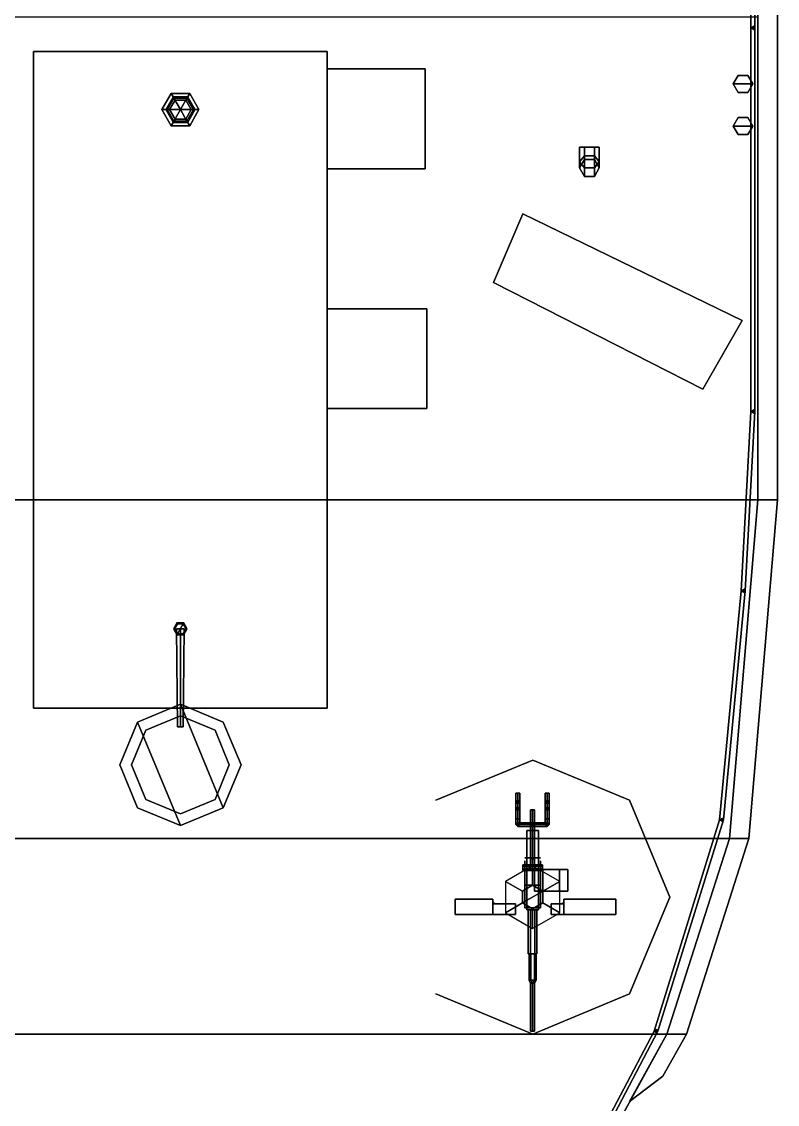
# Model space of a CAD drawing. Header units: millimetres. Extents: x -6.1 to 6.1, y -28.6 to 41.9.
# Drawn here: x -1.62 to 6.1, y -23.01 to -11.95 of the extents above; entities that cross this region are included whole.
import ezdxf

# ---------------------------------------------------------------- set-up
doc = ezdxf.new("R2010")
doc.units = ezdxf.units.MM
for name, color, linetype in [('gun', 1, 'Continuous'), ('railings', 6, 'Continuous'), ('sleeve', 5, 'Continuous'), ('turret', 2, 'Continuous')]:
    doc.layers.add(name, color=color, linetype=linetype)

msp = doc.modelspace()

# ---------------------------------------------------------------- linework, layer by layer
for points in [[(-5.9, 13.21, -1.2), (5.9, 13.21, -1.2), (5.9, -16.83, -1.2), (-5.9, -16.83, -1.2)], [(6.1, 13.21, 0.24), (6.1, -16.83, 0.24), (5.9, -16.83, 0.24), (5.9, 13.21, 0.24)], [(5.9, 13.21, 0.55), (5.9, -16.83, 0.55), (6.1, -16.83, 0.55), (6.1, 13.21, 0.55)], [(6.1, -16.83, 0.55), (6.1, -16.83, 0.24), (6.1, 13.21, 0.24), (6.1, 13.21, 0.55)], [(5.9, -11.9, 1.48), (-5.9, -11.9, 1.48), (-5.9, -16.83, 1.48), (5.9, -16.83, 1.48)], [(5.9, -16.83, -1.2), (5.9, -11.9, -1.2), (5.9, -11.9, 1.48), (5.9, -16.83, 1.48)], [(-1.5, -12.25, 3.53), (-1.5, -12.25, 1.48), (-1.5, -18.96, 1.48), (-1.5, -18.96, 3.53)], [(1.5, -12.25, 3.53), (1.5, -12.25, 1.48), (-1.5, -12.25, 1.48), (-1.5, -12.25, 3.53)], [(1.5, -18.96, 3.53), (1.5, -12.25, 3.53), (-1.5, -12.25, 3.53), (-1.5, -18.96, 3.53)], [(-1.5, -14.61, 4.96), (-1.5, -12.25, 4.96), (-1.5, -12.25, 3.53), (-1.5, -14.61, 3.53)], [(-1.5, -14.61, 3.53), (-1.5, -12.25, 3.53), (-1.5, -12.25, 4.96), (-1.5, -14.61, 4.96)], [(1.5, -12.25, 4.96), (-1.5, -12.25, 4.96), (-1.5, -12.25, 3.53), (1.5, -12.25, 3.53)], [(1.5, -12.25, 3.53), (-1.5, -12.25, 3.53), (-1.5, -12.25, 4.96), (1.5, -12.25, 4.96)], [(1.5, -18.96, 1.48), (1.5, -12.25, 1.48), (1.5, -12.25, 3.53), (1.5, -18.96, 3.53)], [(1.5, -14.61, 3.53), (1.5, -12.25, 3.53), (1.5, -12.25, 4.96), (1.5, -14.61, 4.96)], [(1.5, -14.61, 4.96), (1.5, -12.25, 4.96), (1.5, -12.25, 3.53), (1.5, -14.61, 3.53)], [(2.5, -12.43, 2.48), (2.5, -12.43, 1.48), (1.5, -12.43, 1.48), (1.5, -12.43, 2.48)], [(2.5, -13.45, 2.48), (2.5, -12.43, 2.48), (1.5, -12.43, 2.48), (1.5, -13.45, 2.48)], [(2.5, -13.45, 1.48), (2.5, -12.43, 1.48), (2.5, -12.43, 2.48), (2.5, -13.45, 2.48)], [(5.7, -12.497, 1.48), (5.65, -12.583, 1.48), (5.65, -12.583, 1.87), (5.7, -12.497, 1.87)], [(5.65, -12.583, 1.87), (5.85, -12.583, 1.87), (5.8, -12.497, 1.87), (5.7, -12.497, 1.87)], [(5.8, -12.497, 1.48), (5.7, -12.497, 1.48), (5.7, -12.497, 1.87), (5.8, -12.497, 1.87)], [(5.85, -12.583, 1.48), (5.8, -12.497, 1.48), (5.8, -12.497, 1.87), (5.85, -12.583, 1.87)], [(5.65, -12.583, 1.48), (5.7, -12.67, 1.48), (5.7, -12.67, 1.87), (5.65, -12.583, 1.87)], [(5.7, -12.67, 1.87), (5.8, -12.67, 1.87), (5.85, -12.583, 1.87), (5.65, -12.583, 1.87)], [(5.8, -12.67, 1.48), (5.85, -12.583, 1.48), (5.85, -12.583, 1.87), (5.8, -12.67, 1.87)], [(-0.055, -12.75, 4.22), (-0.11, -12.845, 4.22), (-0.19, -12.845, 4.49), (-0.095, -12.681, 4.49)], [(-0.067, -12.729, 4.52), (-0.095, -12.681, 4.49), (-0.19, -12.845, 4.49), (-0.134, -12.845, 4.52)], [(-0.075, -12.716, 3.53), (-0.15, -12.845, 3.53), (-0.11, -12.845, 4.22), (-0.055, -12.75, 4.22)], [(0.055, -12.75, 4.22), (-0.055, -12.75, 4.22), (-0.095, -12.681, 4.49), (0.095, -12.681, 4.49)], [(0.067, -12.729, 4.52), (0.095, -12.681, 4.49), (-0.095, -12.681, 4.49), (-0.067, -12.729, 4.52)], [(0.075, -12.716, 3.53), (-0.075, -12.716, 3.53), (-0.055, -12.75, 4.22), (0.055, -12.75, 4.22)], [(0.11, -12.845, 4.22), (0.055, -12.75, 4.22), (0.095, -12.681, 4.49), (0.19, -12.845, 4.49)], [(0.15, -12.845, 3.53), (0.075, -12.716, 3.53), (0.055, -12.75, 4.22), (0.11, -12.845, 4.22)], [(0.134, -12.845, 4.52), (0.19, -12.845, 4.49), (0.095, -12.681, 4.49), (0.067, -12.729, 4.52)], [(5.7, -12.67, 1.48), (5.8, -12.67, 1.48), (5.8, -12.67, 1.87), (5.7, -12.67, 1.87)], [(0, -12.845, 4.54), (-0.067, -12.729, 4.52), (-0.134, -12.845, 4.52), (0, -12.845, 4.54)], [(0, -12.845, 4.54), (0.067, -12.729, 4.52), (-0.067, -12.729, 4.52), (0, -12.845, 4.54)], [(0, -12.845, 4.54), (0.134, -12.845, 4.52), (0.067, -12.729, 4.52), (0, -12.845, 4.54)], [(-0.11, -12.845, 4.22), (-0.055, -12.941, 4.22), (-0.095, -13.01, 4.49), (-0.19, -12.845, 4.49)], [(-0.134, -12.845, 4.52), (-0.19, -12.845, 4.49), (-0.095, -13.01, 4.49), (-0.067, -12.962, 4.52)], [(-0.15, -12.845, 3.53), (-0.075, -12.975, 3.53), (-0.055, -12.941, 4.22), (-0.11, -12.845, 4.22)], [(0, -12.845, 4.54), (-0.134, -12.845, 4.52), (-0.067, -12.962, 4.52), (0, -12.845, 4.54)], [(-0.055, -12.941, 4.22), (0.055, -12.941, 4.22), (0.095, -13.01, 4.49), (-0.095, -13.01, 4.49)], [(-0.075, -12.975, 3.53), (0.075, -12.975, 3.53), (0.055, -12.941, 4.22), (-0.055, -12.941, 4.22)], [(0, -12.845, 4.54), (-0.067, -12.962, 4.52), (0.067, -12.962, 4.52), (0, -12.845, 4.54)], [(0, -12.845, 4.54), (0.067, -12.962, 4.52), (0.134, -12.845, 4.52), (0, -12.845, 4.54)], [(0.075, -12.975, 3.53), (0.15, -12.845, 3.53), (0.11, -12.845, 4.22), (0.055, -12.941, 4.22)], [(0.055, -12.941, 4.22), (0.11, -12.845, 4.22), (0.19, -12.845, 4.49), (0.095, -13.01, 4.49)], [(0.067, -12.962, 4.52), (0.095, -13.01, 4.49), (0.19, -12.845, 4.49), (0.134, -12.845, 4.52)], [(5.7, -12.927, 1.48), (5.65, -13.013, 1.48), (5.65, -13.013, 1.87), (5.7, -12.927, 1.87)], [(5.65, -13.013, 1.87), (5.85, -13.013, 1.87), (5.8, -12.927, 1.87), (5.7, -12.927, 1.87)], [(5.8, -12.927, 1.48), (5.7, -12.927, 1.48), (5.7, -12.927, 1.87), (5.8, -12.927, 1.87)], [(5.85, -13.013, 1.48), (5.8, -12.927, 1.48), (5.8, -12.927, 1.87), (5.85, -13.013, 1.87)], [(-0.067, -12.962, 4.52), (-0.095, -13.01, 4.49), (0.095, -13.01, 4.49), (0.067, -12.962, 4.52)], [(5.65, -13.013, 1.48), (5.7, -13.1, 1.48), (5.7, -13.1, 1.87), (5.65, -13.013, 1.87)], [(5.7, -13.1, 1.87), (5.8, -13.1, 1.87), (5.85, -13.013, 1.87), (5.65, -13.013, 1.87)], [(5.8, -13.1, 1.48), (5.85, -13.013, 1.48), (5.85, -13.013, 1.87), (5.8, -13.1, 1.87)], [(5.7, -13.1, 1.48), (5.8, -13.1, 1.48), (5.8, -13.1, 1.87), (5.7, -13.1, 1.87)], [(4.13, -13.317, 2.567), (4.08, -13.378, 2.628), (4.08, -13.23, 2.69), (4.13, -13.23, 2.603)], [(4.08, -13.378, 2.628), (4.13, -13.44, 2.69), (4.13, -13.23, 2.777), (4.08, -13.23, 2.69)], [(4.08, -13.23, 2.69), (4.13, -13.23, 2.777), (4.23, -13.23, 2.777), (4.13, -13.23, 2.603)], [(4.23, -13.317, 2.567), (4.13, -13.317, 2.567), (4.13, -13.23, 2.603), (4.23, -13.23, 2.603)], [(4.13, -13.44, 2.69), (4.23, -13.44, 2.69), (4.23, -13.23, 2.777), (4.13, -13.23, 2.777)], [(4.13, -13.23, 2.603), (4.23, -13.23, 2.777), (4.28, -13.23, 2.69), (4.23, -13.23, 2.603)], [(4.28, -13.378, 2.628), (4.23, -13.317, 2.567), (4.23, -13.23, 2.603), (4.28, -13.23, 2.69)], [(4.23, -13.44, 2.69), (4.28, -13.378, 2.628), (4.28, -13.23, 2.69), (4.23, -13.23, 2.777)], [(4.13, -13.353, 2.48), (4.08, -13.44, 2.48), (4.08, -13.378, 2.628), (4.13, -13.317, 2.567)], [(4.13, -13.353, 1.48), (4.08, -13.44, 1.48), (4.08, -13.44, 2.48), (4.13, -13.353, 2.48)], [(4.08, -13.44, 2.48), (4.13, -13.527, 2.48), (4.13, -13.44, 2.69), (4.08, -13.378, 2.628)], [(4.23, -13.353, 2.48), (4.13, -13.353, 2.48), (4.13, -13.317, 2.567), (4.23, -13.317, 2.567)], [(4.23, -13.353, 1.48), (4.13, -13.353, 1.48), (4.13, -13.353, 2.48), (4.23, -13.353, 2.48)], [(4.28, -13.44, 2.48), (4.23, -13.353, 2.48), (4.23, -13.317, 2.567), (4.28, -13.378, 2.628)], [(4.28, -13.44, 1.48), (4.23, -13.353, 1.48), (4.23, -13.353, 2.48), (4.28, -13.44, 2.48)], [(4.23, -13.527, 2.48), (4.28, -13.44, 2.48), (4.28, -13.378, 2.628), (4.23, -13.44, 2.69)], [(1.5, -13.45, 2.48), (1.5, -13.45, 1.48), (2.5, -13.45, 1.48), (2.5, -13.45, 2.48)], [(4.08, -13.44, 1.48), (4.13, -13.527, 1.48), (4.13, -13.527, 2.48), (4.08, -13.44, 2.48)], [(4.13, -13.527, 2.48), (4.23, -13.527, 2.48), (4.23, -13.44, 2.69), (4.13, -13.44, 2.69)], [(4.23, -13.527, 1.48), (4.28, -13.44, 1.48), (4.28, -13.44, 2.48), (4.23, -13.527, 2.48)], [(4.13, -13.527, 1.48), (4.23, -13.527, 1.48), (4.23, -13.527, 2.48), (4.13, -13.527, 2.48)], [(3.5, -13.91, 2.48), (3.5, -13.91, 1.48), (3.2, -14.61, 1.48), (3.2, -14.61, 2.48)], [(5.34, -15.7, 2.48), (5.74, -15, 2.48), (3.5, -13.91, 2.48), (3.2, -14.61, 2.48)], [(5.74, -15, 2.48), (5.74, -15, 1.48), (3.5, -13.91, 1.48), (3.5, -13.91, 2.48)], [(3.2, -14.61, 2.48), (3.2, -14.61, 1.48), (5.34, -15.7, 1.48), (5.34, -15.7, 2.48)], [(2.52, -15.9, 1.48), (2.52, -14.88, 1.48), (1.5, -14.88, 3.53), (1.5, -15.9, 3.53)], [(1.5, -15.9, 3.53), (1.5, -14.88, 3.53), (2.52, -14.88, 1.48), (2.52, -15.9, 1.48)], [(5.34, -15.7, 1.48), (5.74, -15, 1.48), (5.74, -15, 2.48), (5.34, -15.7, 2.48)], [(5.9, -16.83, 1.48), (-5.9, -16.83, 1.48), (-5.61, -20.29, 1.48), (5.61, -20.29, 1.48)], [(-5.61, -20.29, -1.2), (-5.9, -16.83, -1.2), (5.9, -16.83, -1.2), (5.61, -20.29, -1.2)], [(5.61, -20.29, -1.2), (5.9, -16.83, -1.2), (5.9, -16.83, 1.48), (5.61, -20.29, 1.48)], [(5.9, -16.83, 0.55), (5.61, -20.29, 0.55), (5.81, -20.29, 0.55), (6.1, -16.83, 0.55)], [(6.1, -16.83, 0.24), (5.81, -20.29, 0.24), (5.61, -20.29, 0.24), (5.9, -16.83, 0.24)], [(5.81, -20.29, 0.55), (5.81, -20.29, 0.24), (6.1, -16.83, 0.24), (6.1, -16.83, 0.55)], [(-0.035, -18.089, 3.53), (-0.07, -18.15, 3.53), (-0.06, -18.15, 9.65), (-0.03, -18.098, 9.65)], [(-0.03, -18.202, 9.65), (0.03, -18.098, 9.65), (-0.03, -18.098, 9.65), (-0.06, -18.15, 9.65)], [(0.035, -18.089, 3.53), (-0.035, -18.089, 3.53), (-0.03, -18.098, 9.65), (0.03, -18.098, 9.65)], [(0.03, -18.202, 9.65), (0.06, -18.15, 9.65), (0.03, -18.098, 9.65), (-0.03, -18.202, 9.65)], [(0.07, -18.15, 3.53), (0.035, -18.089, 3.53), (0.03, -18.098, 9.65), (0.06, -18.15, 9.65)], [(-0.07, -18.15, 3.53), (-0.035, -18.211, 3.53), (-0.03, -18.202, 9.65), (-0.06, -18.15, 9.65)], [(-0.04, -18.15, 6.67), (0, -18.15, 6.63), (0, -19.15, 6.8), (-0.03, -19.15, 6.83)], [(0, -18.15, 6.71), (-0.04, -18.15, 6.67), (-0.03, -19.15, 6.83), (0, -19.15, 6.86)], [(-0.035, -18.211, 3.53), (0.035, -18.211, 3.53), (0.03, -18.202, 9.65), (-0.03, -18.202, 9.65)], [(0, -18.15, 6.63), (0.04, -18.15, 6.67), (0.03, -19.15, 6.83), (0, -19.15, 6.8)], [(0.04, -18.15, 6.67), (0, -18.15, 6.71), (0, -19.15, 6.86), (0.03, -19.15, 6.83)], [(0.035, -18.211, 3.53), (0.07, -18.15, 3.53), (0.06, -18.15, 9.65), (0.03, -18.202, 9.65)], [(-1.5, -18.96, 3.53), (-1.5, -18.96, 1.48), (1.5, -18.96, 1.48), (1.5, -18.96, 3.53)], [(0, -18.92, 5.33), (-0.438, -19.102, 5.33), (-0.438, -19.102, 5.43), (0, -18.92, 5.43)], [(0.438, -19.978, 5.43), (0, -18.92, 5.43), (-0.438, -19.102, 5.43), (0, -20.16, 5.43)], [(0, -18.92, 5.33), (0.438, -19.978, 5.33), (0, -20.16, 5.33), (-0.438, -19.102, 5.33)], [(0.438, -19.102, 5.33), (0, -18.92, 5.33), (0, -18.92, 5.43), (0.438, -19.102, 5.43)], [(0.62, -19.54, 5.43), (0.438, -19.102, 5.43), (0, -18.92, 5.43), (0.438, -19.978, 5.43)], [(0.438, -19.102, 5.33), (0.62, -19.54, 5.33), (0.438, -19.978, 5.33), (0, -18.92, 5.33)], [(-0.438, -19.102, 5.33), (-0.62, -19.54, 5.33), (-0.62, -19.54, 5.43), (-0.438, -19.102, 5.43)], [(0, -20.16, 5.43), (-0.438, -19.102, 5.43), (-0.62, -19.54, 5.43), (-0.438, -19.978, 5.43)], [(-0.438, -19.102, 5.33), (0, -20.16, 5.33), (-0.438, -19.978, 5.33), (-0.62, -19.54, 5.33)], [(0, -19.04, 1.48), (-0.354, -19.186, 1.48), (-0.354, -19.186, 5.33), (0, -19.04, 5.33)], [(0.354, -19.186, 1.48), (0, -19.04, 1.48), (0, -19.04, 5.33), (0.354, -19.186, 5.33)], [(0.62, -19.54, 5.33), (0.438, -19.102, 5.33), (0.438, -19.102, 5.43), (0.62, -19.54, 5.43)], [(-0.354, -19.186, 1.48), (-0.5, -19.54, 1.48), (-0.5, -19.54, 5.33), (-0.354, -19.186, 5.33)], [(0.03, -19.15, 6.83), (0, -19.15, 6.86), (-0.03, -19.15, 6.83), (0, -19.15, 6.8)], [(0.5, -19.54, 1.48), (0.354, -19.186, 1.48), (0.354, -19.186, 5.33), (0.5, -19.54, 5.33)], [(-0.62, -19.54, 5.33), (-0.438, -19.978, 5.33), (-0.438, -19.978, 5.43), (-0.62, -19.54, 5.43)], [(-0.5, -19.54, 1.48), (-0.354, -19.894, 1.48), (-0.354, -19.894, 5.33), (-0.5, -19.54, 5.33)], [(0.354, -19.894, 1.48), (0.5, -19.54, 1.48), (0.5, -19.54, 5.33), (0.354, -19.894, 5.33)], [(0.438, -19.978, 5.33), (0.62, -19.54, 5.33), (0.62, -19.54, 5.43), (0.438, -19.978, 5.43)], [(3.6, -19.49, 1.48), (2.61, -19.9, 1.48), (2.61, -19.9, 2.48), (3.6, -19.49, 2.48)], [(2.61, -19.9, 1.48), (3.6, -19.49, 1.48), (3.6, -19.49, 2.48), (2.61, -19.9, 2.48)], [(4.59, -19.9, 1.48), (3.6, -19.49, 1.48), (3.6, -19.49, 2.48), (4.59, -19.9, 2.48)], [(3.6, -19.49, 1.48), (4.59, -19.9, 1.48), (4.59, -19.9, 2.48), (3.6, -19.49, 2.48)], [(-0.354, -19.894, 1.48), (0, -20.04, 1.48), (0, -20.04, 5.33), (-0.354, -19.894, 5.33)], [(0, -20.04, 1.48), (0.354, -19.894, 1.48), (0.354, -19.894, 5.33), (0, -20.04, 5.33)], [(5, -20.89, 1.48), (4.59, -19.9, 1.48), (4.59, -19.9, 2.48), (5, -20.89, 2.48)], [(4.59, -19.9, 1.48), (5, -20.89, 1.48), (5, -20.89, 2.48), (4.59, -19.9, 2.48)], [(-0.438, -19.978, 5.33), (0, -20.16, 5.33), (0, -20.16, 5.43), (-0.438, -19.978, 5.43)], [(0, -20.16, 5.33), (0.438, -19.978, 5.33), (0.438, -19.978, 5.43), (0, -20.16, 5.43)], [(5.61, -20.29, 1.48), (-5.61, -20.29, 1.48), (-4.97, -22.29, 1.48), (4.97, -22.29, 1.48)], [(-4.97, -22.29, -1.2), (-5.61, -20.29, -1.2), (5.61, -20.29, -1.2), (4.97, -22.29, -1.2)], [(4.97, -22.29, -1.2), (5.61, -20.29, -1.2), (5.61, -20.29, 1.48), (4.97, -22.29, 1.48)], [(5.61, -20.29, 0.55), (4.97, -22.29, 0.55), (5.17, -22.29, 0.55), (5.81, -20.29, 0.55)], [(5.81, -20.29, 0.24), (5.17, -22.29, 0.24), (4.97, -22.29, 0.24), (5.61, -20.29, 0.24)], [(5.17, -22.29, 0.55), (5.17, -22.29, 0.24), (5.81, -20.29, 0.24), (5.81, -20.29, 0.55)], [(3.495, -20.83, 2.48), (3.599, -20.77, 2.48), (3.599, -20.57, 1.48), (3.322, -20.73, 1.48)], [(3.599, -20.77, 2.48), (3.703, -20.83, 2.48), (3.876, -20.73, 1.48), (3.599, -20.57, 1.48)], [(3.495, -20.95, 2.48), (3.495, -20.83, 2.48), (3.322, -20.73, 1.48), (3.322, -21.05, 1.48)], [(3.703, -20.83, 2.48), (3.703, -20.95, 2.48), (3.876, -21.05, 1.48), (3.876, -20.73, 1.48)], [(4.59, -21.88, 1.48), (5, -20.89, 1.48), (5, -20.89, 2.48), (4.59, -21.88, 2.48)], [(5, -20.89, 1.48), (4.59, -21.88, 1.48), (4.59, -21.88, 2.48), (5, -20.89, 2.48)], [(3.599, -21.01, 2.48), (3.495, -20.95, 2.48), (3.322, -21.05, 1.48), (3.599, -21.21, 1.48)], [(3.703, -20.95, 2.48), (3.599, -21.01, 2.48), (3.599, -21.21, 1.48), (3.876, -21.05, 1.48)], [(2.61, -21.88, 1.48), (3.6, -22.29, 1.48), (3.6, -22.29, 2.48), (2.61, -21.88, 2.48)], [(3.6, -22.29, 1.48), (2.61, -21.88, 1.48), (2.61, -21.88, 2.48), (3.6, -22.29, 2.48)], [(3.6, -22.29, 1.48), (4.59, -21.88, 1.48), (4.59, -21.88, 2.48), (3.6, -22.29, 2.48)], [(4.59, -21.88, 1.48), (3.6, -22.29, 1.48), (3.6, -22.29, 2.48), (4.59, -21.88, 2.48)], [(4.97, -22.29, 1.48), (-4.97, -22.29, 1.48), (-2.05, -27.61, 1.48), (2.05, -27.61, 1.48)], [(-2.05, -27.61, -1.2), (-4.97, -22.29, -1.2), (4.97, -22.29, -1.2), (2.05, -27.61, -1.2)], [(2.05, -27.61, -1.2), (4.97, -22.29, -1.2), (4.97, -22.29, 1.48), (2.05, -27.61, 1.48)], [(5.17, -22.29, 0.24), (4.93, -22.72, 0.24), (4.59, -22.98, 0.24), (4.97, -22.29, 0.24)], [(4.97, -22.29, 0.55), (4.59, -22.98, 0.55), (4.93, -22.72, 0.55), (5.17, -22.29, 0.55)], [(4.93, -22.72, 0.55), (4.93, -22.72, 0.24), (5.17, -22.29, 0.24), (5.17, -22.29, 0.55)], [(4.59, -22.98, 0.55), (4.59, -22.98, 0.24), (4.93, -22.72, 0.24), (4.93, -22.72, 0.55)]]:
    msp.add_3dface(points)
at = {"layer": 'gun'}
for points in [[(3.599, -22.26, 2.69), (3.579, -22.26, 2.71), (3.579, -21.77, 2.71), (3.599, -21.77, 2.69)], [(3.579, -22.26, 2.71), (3.599, -22.26, 2.73), (3.599, -21.77, 2.73), (3.579, -21.77, 2.71)], [(3.619, -22.26, 2.71), (3.599, -22.26, 2.69), (3.599, -21.77, 2.69), (3.619, -21.77, 2.71)], [(3.599, -22.26, 2.73), (3.619, -22.26, 2.71), (3.619, -21.77, 2.71), (3.599, -21.77, 2.73)], [(3.579, -22.26, 2.71), (3.599, -22.26, 2.69), (3.619, -22.26, 2.71), (3.599, -22.26, 2.73)]]:
    msp.add_3dface(points, dxfattribs=at)
at = {"layer": 'railings'}
for points in [[(5.83, -12.01, 2.52), (5.83, -9.42, 1.68), (5.87, -9.42, 1.68), (5.87, -12.01, 2.52)], [(5.87, -12.01, 2.52), (5.87, -9.42, 1.68), (5.83, -9.42, 1.68), (5.83, -12.01, 2.52)], [(5.86, -11.993, 1.48), (5.83, -12.01, 1.48), (5.83, -12.01, 2.52), (5.86, -11.993, 2.52)], [(5.83, -12.01, 1.48), (5.86, -12.027, 1.48), (5.86, -12.027, 2.52), (5.83, -12.01, 2.52)], [(5.87, -15.93, 2.52), (5.87, -12.01, 2.52), (5.83, -12.01, 2.52), (5.83, -15.93, 2.52)], [(5.83, -15.93, 2.52), (5.83, -12.01, 2.52), (5.87, -12.01, 2.52), (5.87, -15.93, 2.52)], [(5.86, -12.027, 1.48), (5.86, -11.993, 1.48), (5.86, -11.993, 2.52), (5.86, -12.027, 2.52)], [(5.86, -15.913, 1.48), (5.83, -15.93, 1.48), (5.83, -15.93, 2.52), (5.86, -15.913, 2.52)], [(5.86, -15.947, 1.48), (5.86, -15.913, 1.48), (5.86, -15.913, 2.52), (5.86, -15.947, 2.52)], [(5.77, -17.76, 2.52), (5.87, -15.93, 2.52), (5.83, -15.93, 2.52), (5.73, -17.76, 2.52)], [(5.73, -17.76, 2.52), (5.83, -15.93, 2.52), (5.87, -15.93, 2.52), (5.77, -17.76, 2.52)], [(5.83, -15.93, 1.48), (5.86, -15.947, 1.48), (5.86, -15.947, 2.52), (5.83, -15.93, 2.52)], [(5.51, -20.1, 2.52), (5.73, -17.76, 2.52), (5.77, -17.76, 2.52), (5.55, -20.1, 2.52)], [(5.55, -20.1, 2.52), (5.77, -17.76, 2.52), (5.73, -17.76, 2.52), (5.51, -20.1, 2.52)], [(5.76, -17.743, 1.48), (5.73, -17.76, 1.48), (5.73, -17.76, 2.52), (5.76, -17.743, 2.52)], [(5.73, -17.76, 1.48), (5.76, -17.777, 1.48), (5.76, -17.777, 2.52), (5.73, -17.76, 2.52)], [(5.76, -17.777, 1.48), (5.76, -17.743, 1.48), (5.76, -17.743, 2.52), (5.76, -17.777, 2.52)], [(4.88, -22.26, 2.52), (5.55, -20.1, 2.52), (5.51, -20.1, 2.52), (4.84, -22.26, 2.52)], [(4.84, -22.26, 2.52), (5.51, -20.1, 2.52), (5.55, -20.1, 2.52), (4.88, -22.26, 2.52)], [(5.54, -20.083, 1.48), (5.51, -20.1, 1.48), (5.51, -20.1, 2.52), (5.54, -20.083, 2.52)], [(5.51, -20.1, 1.48), (5.54, -20.117, 1.48), (5.54, -20.117, 2.52), (5.51, -20.1, 2.52)], [(5.54, -20.117, 1.48), (5.54, -20.083, 1.48), (5.54, -20.083, 2.52), (5.54, -20.117, 2.52)], [(3.81, -24.22, 2.52), (4.84, -22.26, 2.52), (4.88, -22.26, 2.52), (3.85, -24.22, 2.52)], [(3.85, -24.22, 2.52), (4.88, -22.26, 2.52), (4.84, -22.26, 2.52), (3.81, -24.22, 2.52)], [(4.87, -22.243, 1.48), (4.84, -22.26, 1.48), (4.84, -22.26, 2.52), (4.87, -22.243, 2.52)], [(4.84, -22.26, 1.48), (4.87, -22.277, 1.48), (4.87, -22.277, 2.52), (4.84, -22.26, 2.52)], [(4.87, -22.277, 1.48), (4.87, -22.243, 1.48), (4.87, -22.243, 2.52), (4.87, -22.277, 2.52)]]:
    msp.add_3dface(points, dxfattribs=at)
at = {"layer": 'sleeve'}
for points in [[(3.449, -19.83, 2.96), (3.429, -19.83, 2.98), (3.449, -19.83, 3), (3.469, -19.83, 2.98)], [(3.449, -19.83, 3), (3.429, -19.83, 2.98), (3.429, -19.92, 2.98), (3.449, -19.94, 3)], [(3.429, -19.83, 2.98), (3.449, -19.83, 2.96), (3.449, -19.9, 2.96), (3.429, -19.92, 2.98)], [(3.449, -19.93, 2.74), (3.429, -19.91, 2.77), (3.449, -19.9, 2.79), (3.469, -19.91, 2.77)], [(3.449, -19.9, 2.79), (3.429, -19.91, 2.77), (3.429, -19.99, 2.82), (3.449, -19.97, 2.84)], [(3.449, -19.97, 2.91), (3.429, -19.99, 2.93), (3.429, -19.92, 2.98), (3.449, -19.9, 2.96)], [(3.429, -19.91, 2.77), (3.449, -19.93, 2.74), (3.449, -20.01, 2.8), (3.429, -19.99, 2.82)], [(3.469, -19.83, 2.98), (3.449, -19.83, 3), (3.449, -19.94, 3), (3.469, -19.92, 2.98)], [(3.449, -19.83, 2.96), (3.469, -19.83, 2.98), (3.469, -19.92, 2.98), (3.449, -19.9, 2.96)], [(3.469, -19.91, 2.77), (3.449, -19.9, 2.79), (3.449, -19.97, 2.84), (3.469, -19.99, 2.82)], [(3.469, -19.99, 2.93), (3.449, -19.97, 2.91), (3.449, -19.9, 2.96), (3.469, -19.92, 2.98)], [(3.449, -19.93, 2.74), (3.469, -19.91, 2.77), (3.469, -19.99, 2.82), (3.449, -20.01, 2.8)], [(3.749, -19.83, 3), (3.729, -19.83, 2.98), (3.729, -19.92, 2.98), (3.749, -19.94, 3)], [(3.729, -19.83, 2.98), (3.749, -19.83, 2.96), (3.749, -19.9, 2.96), (3.729, -19.92, 2.98)], [(3.749, -19.83, 2.96), (3.729, -19.83, 2.98), (3.749, -19.83, 3), (3.769, -19.83, 2.98)], [(3.749, -19.9, 2.79), (3.729, -19.91, 2.77), (3.729, -19.99, 2.82), (3.749, -19.97, 2.84)], [(3.749, -19.97, 2.91), (3.729, -19.99, 2.93), (3.729, -19.92, 2.98), (3.749, -19.9, 2.96)], [(3.749, -19.93, 2.74), (3.729, -19.91, 2.77), (3.749, -19.9, 2.79), (3.769, -19.91, 2.77)], [(3.729, -19.91, 2.77), (3.749, -19.93, 2.74), (3.749, -20.01, 2.8), (3.729, -19.99, 2.82)], [(3.769, -19.83, 2.98), (3.749, -19.83, 3), (3.749, -19.94, 3), (3.769, -19.92, 2.98)], [(3.749, -19.83, 2.96), (3.769, -19.83, 2.98), (3.769, -19.92, 2.98), (3.749, -19.9, 2.96)], [(3.769, -19.91, 2.77), (3.749, -19.9, 2.79), (3.749, -19.97, 2.84), (3.769, -19.99, 2.82)], [(3.769, -19.99, 2.93), (3.749, -19.97, 2.91), (3.749, -19.9, 2.96), (3.769, -19.92, 2.98)], [(3.749, -19.93, 2.74), (3.769, -19.91, 2.77), (3.769, -19.99, 2.82), (3.749, -20.01, 2.8)], [(3.429, -19.99, 2.93), (3.449, -20.01, 2.95), (3.449, -19.94, 3), (3.429, -19.92, 2.98)], [(3.449, -19.97, 2.84), (3.429, -19.99, 2.82), (3.429, -19.99, 2.93), (3.449, -19.97, 2.91)], [(3.429, -19.99, 2.82), (3.449, -20.01, 2.8), (3.449, -20.01, 2.95), (3.429, -19.99, 2.93)], [(3.449, -20.09, 2.86), (3.429, -20.09, 2.88), (3.429, -19.99, 2.88), (3.449, -20.01, 2.86)], [(3.429, -20.09, 2.88), (3.449, -20.09, 2.9), (3.449, -20.01, 2.9), (3.429, -19.99, 2.88)], [(3.449, -20.01, 2.95), (3.469, -19.99, 2.93), (3.469, -19.92, 2.98), (3.449, -19.94, 3)], [(3.469, -19.99, 2.82), (3.449, -19.97, 2.84), (3.449, -19.97, 2.91), (3.469, -19.99, 2.93)], [(3.449, -20.01, 2.8), (3.469, -19.99, 2.82), (3.469, -19.99, 2.93), (3.449, -20.01, 2.95)], [(3.469, -20.09, 2.88), (3.449, -20.09, 2.86), (3.449, -20.01, 2.86), (3.469, -19.99, 2.88)], [(3.449, -20.09, 2.9), (3.469, -20.09, 2.88), (3.469, -19.99, 2.88), (3.449, -20.01, 2.9)], [(3.599, -20, 3.05), (3.619, -20, 3.03), (3.599, -20, 3.01), (3.579, -20, 3.03)], [(3.599, -20.5, 3.01), (3.579, -20.5, 3.03), (3.579, -20, 3.03), (3.599, -20, 3.01)], [(3.579, -20.5, 3.03), (3.599, -20.5, 3.05), (3.599, -20, 3.05), (3.579, -20, 3.03)], [(3.619, -20.5, 3.03), (3.599, -20.5, 3.01), (3.599, -20, 3.01), (3.619, -20, 3.03)], [(3.599, -20.5, 3.05), (3.619, -20.5, 3.03), (3.619, -20, 3.03), (3.599, -20, 3.05)], [(3.729, -19.99, 2.93), (3.749, -20.01, 2.95), (3.749, -19.94, 3), (3.729, -19.92, 2.98)], [(3.749, -19.97, 2.84), (3.729, -19.99, 2.82), (3.729, -19.99, 2.93), (3.749, -19.97, 2.91)], [(3.729, -19.99, 2.82), (3.749, -20.01, 2.8), (3.749, -20.01, 2.95), (3.729, -19.99, 2.93)], [(3.749, -20.09, 2.86), (3.729, -20.09, 2.88), (3.729, -19.99, 2.88), (3.749, -20.01, 2.86)], [(3.729, -20.09, 2.88), (3.749, -20.09, 2.9), (3.749, -20.01, 2.9), (3.729, -19.99, 2.88)], [(3.749, -20.01, 2.95), (3.769, -19.99, 2.93), (3.769, -19.92, 2.98), (3.749, -19.94, 3)], [(3.769, -19.99, 2.82), (3.749, -19.97, 2.84), (3.749, -19.97, 2.91), (3.769, -19.99, 2.93)], [(3.749, -20.01, 2.8), (3.769, -19.99, 2.82), (3.769, -19.99, 2.93), (3.749, -20.01, 2.95)], [(3.769, -20.09, 2.88), (3.749, -20.09, 2.86), (3.749, -20.01, 2.86), (3.769, -19.99, 2.88)], [(3.749, -20.09, 2.9), (3.769, -20.09, 2.88), (3.769, -19.99, 2.88), (3.749, -20.01, 2.9)], [(3.449, -20.13, 2.8), (3.429, -20.15, 2.82), (3.429, -20.09, 2.88), (3.449, -20.09, 2.86)], [(3.429, -20.15, 2.82), (3.449, -20.17, 2.84), (3.449, -20.09, 2.9), (3.429, -20.09, 2.88)], [(3.449, -20.13, 2.64), (3.429, -20.15, 2.62), (3.429, -20.15, 2.82), (3.449, -20.13, 2.8)], [(3.469, -20.15, 2.82), (3.449, -20.13, 2.8), (3.449, -20.09, 2.86), (3.469, -20.09, 2.88)], [(3.449, -20.17, 2.84), (3.469, -20.15, 2.82), (3.469, -20.09, 2.88), (3.449, -20.09, 2.9)], [(3.749, -20.13, 2.64), (3.729, -20.15, 2.62), (3.469, -20.15, 2.62), (3.449, -20.13, 2.64)], [(3.729, -20.15, 2.66), (3.749, -20.13, 2.64), (3.449, -20.13, 2.64), (3.469, -20.15, 2.66)], [(3.469, -20.15, 2.62), (3.449, -20.13, 2.64), (3.449, -20.13, 2.8), (3.469, -20.15, 2.82)], [(3.749, -20.13, 2.8), (3.729, -20.15, 2.82), (3.729, -20.09, 2.88), (3.749, -20.09, 2.86)], [(3.729, -20.15, 2.82), (3.749, -20.17, 2.84), (3.749, -20.09, 2.9), (3.729, -20.09, 2.88)], [(3.749, -20.13, 2.64), (3.729, -20.15, 2.62), (3.729, -20.15, 2.82), (3.749, -20.13, 2.8)], [(3.769, -20.15, 2.82), (3.749, -20.13, 2.8), (3.749, -20.09, 2.86), (3.769, -20.09, 2.88)], [(3.749, -20.17, 2.84), (3.769, -20.15, 2.82), (3.769, -20.09, 2.88), (3.749, -20.09, 2.9)], [(3.769, -20.15, 2.62), (3.749, -20.13, 2.64), (3.749, -20.13, 2.8), (3.769, -20.15, 2.82)], [(3.429, -20.15, 2.62), (3.449, -20.17, 2.64), (3.449, -20.17, 2.84), (3.429, -20.15, 2.82)], [(3.729, -20.15, 2.62), (3.749, -20.17, 2.64), (3.449, -20.17, 2.64), (3.469, -20.15, 2.62)], [(3.749, -20.17, 2.64), (3.729, -20.15, 2.66), (3.469, -20.15, 2.66), (3.449, -20.17, 2.64)], [(3.449, -20.17, 2.64), (3.469, -20.15, 2.62), (3.469, -20.15, 2.82), (3.449, -20.17, 2.84)], [(3.659, -20.21, 2.66), (3.539, -20.21, 2.66), (3.539, -20.21, 2.78), (3.659, -20.21, 2.78)], [(3.539, -20.21, 2.78), (3.539, -20.21, 2.66), (3.539, -21.02, 2.66), (3.539, -21.02, 2.78)], [(3.659, -21.02, 2.66), (3.539, -21.02, 2.66), (3.539, -20.21, 2.66), (3.659, -20.21, 2.66)], [(3.659, -20.21, 2.78), (3.539, -20.21, 2.78), (3.539, -21.02, 2.78), (3.659, -21.02, 2.78)], [(3.599, -20.6, 2.62), (3.579, -20.6, 2.64), (3.579, -20.17, 2.64), (3.599, -20.15, 2.62)], [(3.579, -20.6, 2.64), (3.599, -20.6, 2.66), (3.599, -20.15, 2.66), (3.579, -20.17, 2.64)], [(3.619, -20.6, 2.64), (3.599, -20.6, 2.62), (3.599, -20.15, 2.62), (3.619, -20.17, 2.64)], [(3.599, -20.6, 2.66), (3.619, -20.6, 2.64), (3.619, -20.17, 2.64), (3.599, -20.15, 2.66)], [(3.659, -21.02, 2.78), (3.659, -21.02, 2.66), (3.659, -20.21, 2.66), (3.659, -20.21, 2.78)], [(3.729, -20.15, 2.62), (3.749, -20.17, 2.64), (3.749, -20.17, 2.84), (3.729, -20.15, 2.82)], [(3.749, -20.17, 2.64), (3.769, -20.15, 2.62), (3.769, -20.15, 2.82), (3.749, -20.17, 2.84)], [(3.599, -20.4, 2.78), (3.599, -20.25, 3.02), (3.599, -20.35, 3.02), (3.599, -20.49, 2.78)], [(3.599, -20.49, 2.78), (3.599, -20.35, 3.02), (3.599, -20.25, 3.02), (3.599, -20.4, 2.78)], [(3.499, -20.575, 2.674), (3.499, -20.605, 2.674), (3.499, -20.62, 2.7), (3.499, -20.56, 2.7)], [(3.499, -20.56, 2.7), (3.499, -20.62, 2.7), (3.499, -20.605, 2.726), (3.499, -20.575, 2.726)], [(3.499, -20.575, 2.674), (3.499, -20.56, 2.7), (3.699, -20.56, 2.7), (3.699, -20.575, 2.674)], [(3.499, -20.56, 2.7), (3.499, -20.575, 2.726), (3.699, -20.575, 2.726), (3.699, -20.56, 2.7)], [(3.639, -20.49, 3.061), (3.679, -20.49, 3.13), (3.519, -20.49, 3.13), (3.559, -20.49, 3.061)], [(3.559, -20.49, 3.061), (3.519, -20.49, 3.13), (3.679, -20.49, 3.13), (3.639, -20.49, 3.061)], [(3.519, -20.49, 3.13), (3.559, -20.49, 3.199), (3.639, -20.49, 3.199), (3.679, -20.49, 3.13)], [(3.679, -20.49, 3.13), (3.639, -20.49, 3.199), (3.559, -20.49, 3.199), (3.519, -20.49, 3.13)], [(3.579, -20.5, 3.03), (3.599, -20.5, 3.01), (3.619, -20.5, 3.03), (3.599, -20.5, 3.05)], [(3.699, -20.56, 2.7), (3.699, -20.62, 2.7), (3.699, -20.605, 2.674), (3.699, -20.575, 2.674)], [(3.699, -20.575, 2.726), (3.699, -20.605, 2.726), (3.699, -20.62, 2.7), (3.699, -20.56, 2.7)], [(3.499, -20.605, 2.674), (3.499, -20.575, 2.674), (3.699, -20.575, 2.674), (3.699, -20.605, 2.674)], [(3.499, -20.575, 2.726), (3.499, -20.605, 2.726), (3.699, -20.605, 2.726), (3.699, -20.575, 2.726)], [(3.499, -20.62, 2.7), (3.499, -20.605, 2.674), (3.699, -20.605, 2.674), (3.699, -20.62, 2.7)], [(3.499, -20.605, 2.726), (3.499, -20.62, 2.7), (3.699, -20.62, 2.7), (3.699, -20.605, 2.726)], [(3.959, -20.61, 2.84), (3.619, -20.61, 2.84), (3.704, -20.61, 2.987), (3.874, -20.61, 2.987)], [(3.874, -20.61, 2.693), (3.704, -20.61, 2.693), (3.619, -20.61, 2.84), (3.959, -20.61, 2.84)], [(3.704, -20.83, 2.693), (3.619, -20.83, 2.84), (3.619, -20.61, 2.84), (3.704, -20.61, 2.693)], [(3.619, -20.83, 2.84), (3.704, -20.83, 2.987), (3.704, -20.61, 2.987), (3.619, -20.61, 2.84)], [(3.874, -20.83, 2.693), (3.704, -20.83, 2.693), (3.704, -20.61, 2.693), (3.874, -20.61, 2.693)], [(3.704, -20.83, 2.987), (3.874, -20.83, 2.987), (3.874, -20.61, 2.987), (3.704, -20.61, 2.987)], [(3.959, -20.83, 2.84), (3.874, -20.83, 2.693), (3.874, -20.61, 2.693), (3.959, -20.61, 2.84)], [(3.874, -20.83, 2.987), (3.959, -20.83, 2.84), (3.959, -20.61, 2.84), (3.874, -20.61, 2.987)], [(3.704, -20.83, 2.693), (3.874, -20.83, 2.693), (3.959, -20.83, 2.84), (3.619, -20.83, 2.84)], [(3.619, -20.83, 2.84), (3.959, -20.83, 2.84), (3.874, -20.83, 2.987), (3.704, -20.83, 2.987)], [(3.539, -21.02, 2.78), (3.539, -21.02, 2.66), (3.659, -21.02, 2.66), (3.659, -21.02, 2.78)], [(3.577, -21.47, 2.671), (3.554, -21.47, 2.71), (3.554, -21.02, 2.71), (3.577, -21.02, 2.671)], [(3.554, -21.47, 2.71), (3.577, -21.47, 2.749), (3.577, -21.02, 2.749), (3.554, -21.02, 2.71)], [(3.622, -21.47, 2.671), (3.577, -21.47, 2.671), (3.577, -21.02, 2.671), (3.622, -21.02, 2.671)], [(3.577, -21.47, 2.749), (3.622, -21.47, 2.749), (3.622, -21.02, 2.749), (3.577, -21.02, 2.749)], [(3.644, -21.47, 2.71), (3.622, -21.47, 2.671), (3.622, -21.02, 2.671), (3.644, -21.02, 2.71)], [(3.622, -21.47, 2.749), (3.644, -21.47, 2.71), (3.644, -21.02, 2.71), (3.622, -21.02, 2.749)], [(3.577, -21.47, 2.671), (3.622, -21.47, 2.671), (3.644, -21.47, 2.71), (3.554, -21.47, 2.71)], [(3.554, -21.47, 2.71), (3.644, -21.47, 2.71), (3.622, -21.47, 2.749), (3.577, -21.47, 2.749)], [(3.582, -21.74, 2.68), (3.564, -21.74, 2.71), (3.564, -21.47, 2.71), (3.582, -21.47, 2.68)], [(3.564, -21.74, 2.71), (3.582, -21.74, 2.74), (3.582, -21.47, 2.74), (3.564, -21.47, 2.71)], [(3.617, -21.74, 2.68), (3.582, -21.74, 2.68), (3.582, -21.47, 2.68), (3.617, -21.47, 2.68)], [(3.582, -21.74, 2.74), (3.617, -21.74, 2.74), (3.617, -21.47, 2.74), (3.582, -21.47, 2.74)], [(3.634, -21.74, 2.71), (3.617, -21.74, 2.68), (3.617, -21.47, 2.68), (3.634, -21.47, 2.71)], [(3.617, -21.74, 2.74), (3.634, -21.74, 2.71), (3.634, -21.47, 2.71), (3.617, -21.47, 2.74)], [(3.599, -21.77, 2.69), (3.579, -21.77, 2.71), (3.564, -21.74, 2.71), (3.582, -21.74, 2.68)], [(3.579, -21.77, 2.71), (3.599, -21.77, 2.73), (3.582, -21.74, 2.74), (3.564, -21.74, 2.71)], [(3.599, -21.77, 2.69), (3.599, -21.77, 2.69), (3.582, -21.74, 2.68), (3.617, -21.74, 2.68)], [(3.599, -21.77, 2.73), (3.599, -21.77, 2.73), (3.617, -21.74, 2.74), (3.582, -21.74, 2.74)], [(3.619, -21.77, 2.71), (3.599, -21.77, 2.69), (3.617, -21.74, 2.68), (3.634, -21.74, 2.71)], [(3.599, -21.77, 2.73), (3.619, -21.77, 2.71), (3.634, -21.74, 2.71), (3.617, -21.74, 2.74)]]:
    msp.add_3dface(points, dxfattribs=at)
at = {"layer": 'turret'}
for points in [[(3.519, -20.52, 2.68), (3.519, -20.52, 2.73), (3.519, -20.59, 2.77), (3.519, -20.57, 2.64)], [(3.519, -20.57, 2.64), (3.519, -20.59, 2.77), (3.519, -20.52, 2.73), (3.519, -20.52, 2.68)], [(3.519, -20.64, 2.66), (3.519, -20.66, 2.72), (3.519, -20.59, 2.77), (3.519, -20.57, 2.64)], [(3.519, -20.57, 2.64), (3.519, -20.59, 2.77), (3.519, -20.66, 2.72), (3.519, -20.64, 2.66)], [(3.679, -20.52, 2.68), (3.679, -20.52, 2.73), (3.679, -20.59, 2.77), (3.679, -20.57, 2.64)], [(3.679, -20.57, 2.64), (3.679, -20.59, 2.77), (3.679, -20.52, 2.73), (3.679, -20.52, 2.68)], [(3.679, -20.57, 2.64), (3.679, -20.59, 2.77), (3.679, -20.66, 2.72), (3.679, -20.64, 2.66)], [(3.679, -20.64, 2.66), (3.679, -20.66, 2.72), (3.679, -20.59, 2.77), (3.679, -20.57, 2.64)], [(3.519, -20.76, 2.6), (3.519, -20.95, 2.67), (3.519, -20.66, 2.72), (3.519, -20.64, 2.66)], [(3.519, -20.64, 2.66), (3.519, -20.66, 2.72), (3.519, -20.95, 2.67), (3.519, -20.76, 2.6)], [(3.679, -20.76, 2.6), (3.679, -20.95, 2.67), (3.679, -20.66, 2.72), (3.679, -20.64, 2.66)], [(3.679, -20.64, 2.66), (3.679, -20.66, 2.72), (3.679, -20.95, 2.67), (3.679, -20.76, 2.6)], [(3.599, -20.77, 2.48), (3.495, -20.83, 2.48), (3.495, -20.83, 2.58), (3.599, -20.77, 2.58)], [(3.495, -20.95, 2.58), (3.703, -20.83, 2.58), (3.599, -20.77, 2.58), (3.495, -20.83, 2.58)], [(3.519, -20.77, 2.58), (3.519, -21, 2.58), (3.519, -20.95, 2.67), (3.519, -20.76, 2.6)], [(3.519, -20.76, 2.6), (3.519, -20.95, 2.67), (3.519, -21, 2.58), (3.519, -20.77, 2.58)], [(3.519, -20.77, 2.58), (3.519, -21, 2.58), (3.679, -21, 2.58), (3.679, -20.77, 2.58)], [(3.679, -20.77, 2.58), (3.679, -21, 2.58), (3.519, -21, 2.58), (3.519, -20.77, 2.58)], [(3.703, -20.83, 2.48), (3.599, -20.77, 2.48), (3.599, -20.77, 2.58), (3.703, -20.83, 2.58)], [(3.679, -20.76, 2.6), (3.679, -20.95, 2.67), (3.679, -21, 2.58), (3.679, -20.77, 2.58)], [(3.679, -20.77, 2.58), (3.679, -21, 2.58), (3.679, -20.95, 2.67), (3.679, -20.76, 2.6)], [(3.495, -20.83, 2.48), (3.495, -20.95, 2.48), (3.495, -20.95, 2.58), (3.495, -20.83, 2.58)], [(3.599, -21.01, 2.58), (3.703, -20.95, 2.58), (3.703, -20.83, 2.58), (3.495, -20.95, 2.58)], [(3.703, -20.95, 2.48), (3.703, -20.83, 2.48), (3.703, -20.83, 2.58), (3.703, -20.95, 2.58)], [(3.192, -21.069, 2.368), (3.192, -20.912, 3.256), (2.807, -20.912, 3.256), (2.807, -21.069, 2.368)], [(2.807, -21.069, 2.368), (2.807, -20.912, 3.256), (3.192, -20.912, 3.256), (3.192, -21.069, 2.368)], [(3.192, -20.96, 2.984), (3.192, -20.945, 3.069), (3.214, -20.955, 3.012), (3.272, -20.96, 2.984)], [(3.272, -20.96, 2.984), (3.214, -20.955, 3.012), (3.192, -20.945, 3.069), (3.192, -20.96, 2.984)], [(3.425, -21.069, 2.368), (3.425, -20.96, 2.984), (3.192, -20.96, 2.984), (3.192, -21.069, 2.368)], [(3.192, -21.069, 2.368), (3.192, -20.96, 2.984), (3.425, -20.96, 2.984), (3.425, -21.069, 2.368)], [(3.495, -20.95, 2.48), (3.599, -21.01, 2.48), (3.599, -21.01, 2.58), (3.495, -20.95, 2.58)], [(3.599, -21.01, 2.48), (3.703, -20.95, 2.48), (3.703, -20.95, 2.58), (3.599, -21.01, 2.58)], [(3.788, -21.069, 2.368), (3.788, -20.96, 2.984), (3.919, -20.96, 2.984), (3.919, -21.069, 2.368)], [(3.919, -21.069, 2.368), (3.919, -20.96, 2.984), (3.788, -20.96, 2.984), (3.788, -21.069, 2.368)], [(3.839, -20.96, 2.984), (3.897, -20.955, 3.012), (3.919, -20.945, 3.069), (3.919, -20.96, 2.984)], [(3.919, -20.96, 2.984), (3.919, -20.945, 3.069), (3.897, -20.955, 3.012), (3.839, -20.96, 2.984)], [(3.919, -21.069, 2.368), (3.919, -20.912, 3.256), (4.45, -20.912, 3.256), (4.45, -21.069, 2.368)], [(4.45, -21.069, 2.368), (4.45, -20.912, 3.256), (3.919, -20.912, 3.256), (3.919, -21.069, 2.368)]]:
    msp.add_3dface(points, dxfattribs=at)

doc.saveas('drawing.dxf')
